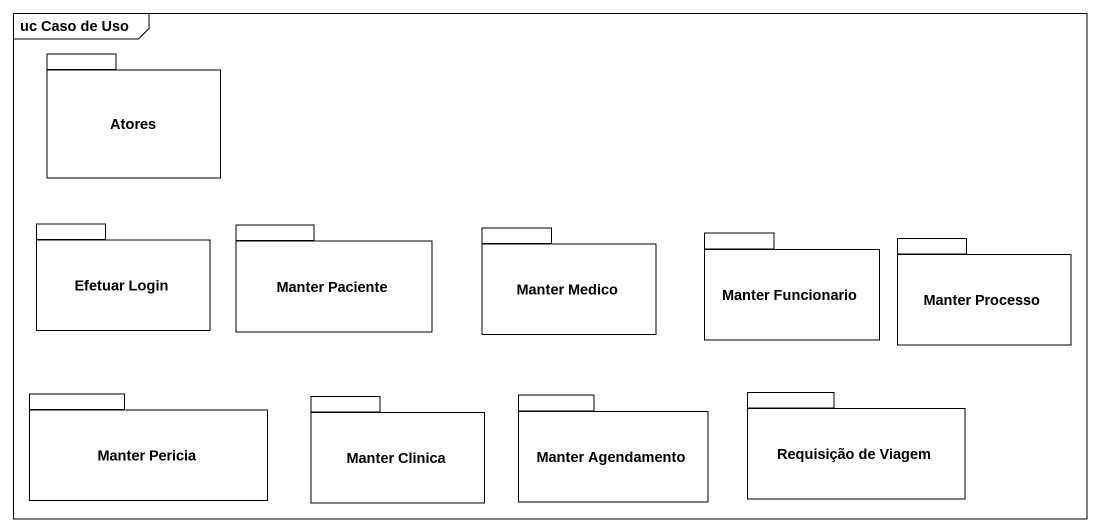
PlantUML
@startuml
mainframe uc Caso de Uso
package Atores {
}
package "Efetuar Login" as Efetuar_Login {
}
package "Manter Paciente" as Manter_Paciente {
}
package "Manter Medico" as Manter_Medico {
}
package "Manter Funcionario" as Manter_Funcionario {
}
package "Manter Processo" as Manter_Processo {
}
package "Manter Pericia" as Manter_Pericia {
}
package "Manter Clinica" as Manter_Clinica {
}
package "Manter Agendamento" as Manter_Agendamento {
}
package "Requisição de Viagem" as Requisição_de_Viagem {
}
@enduml
